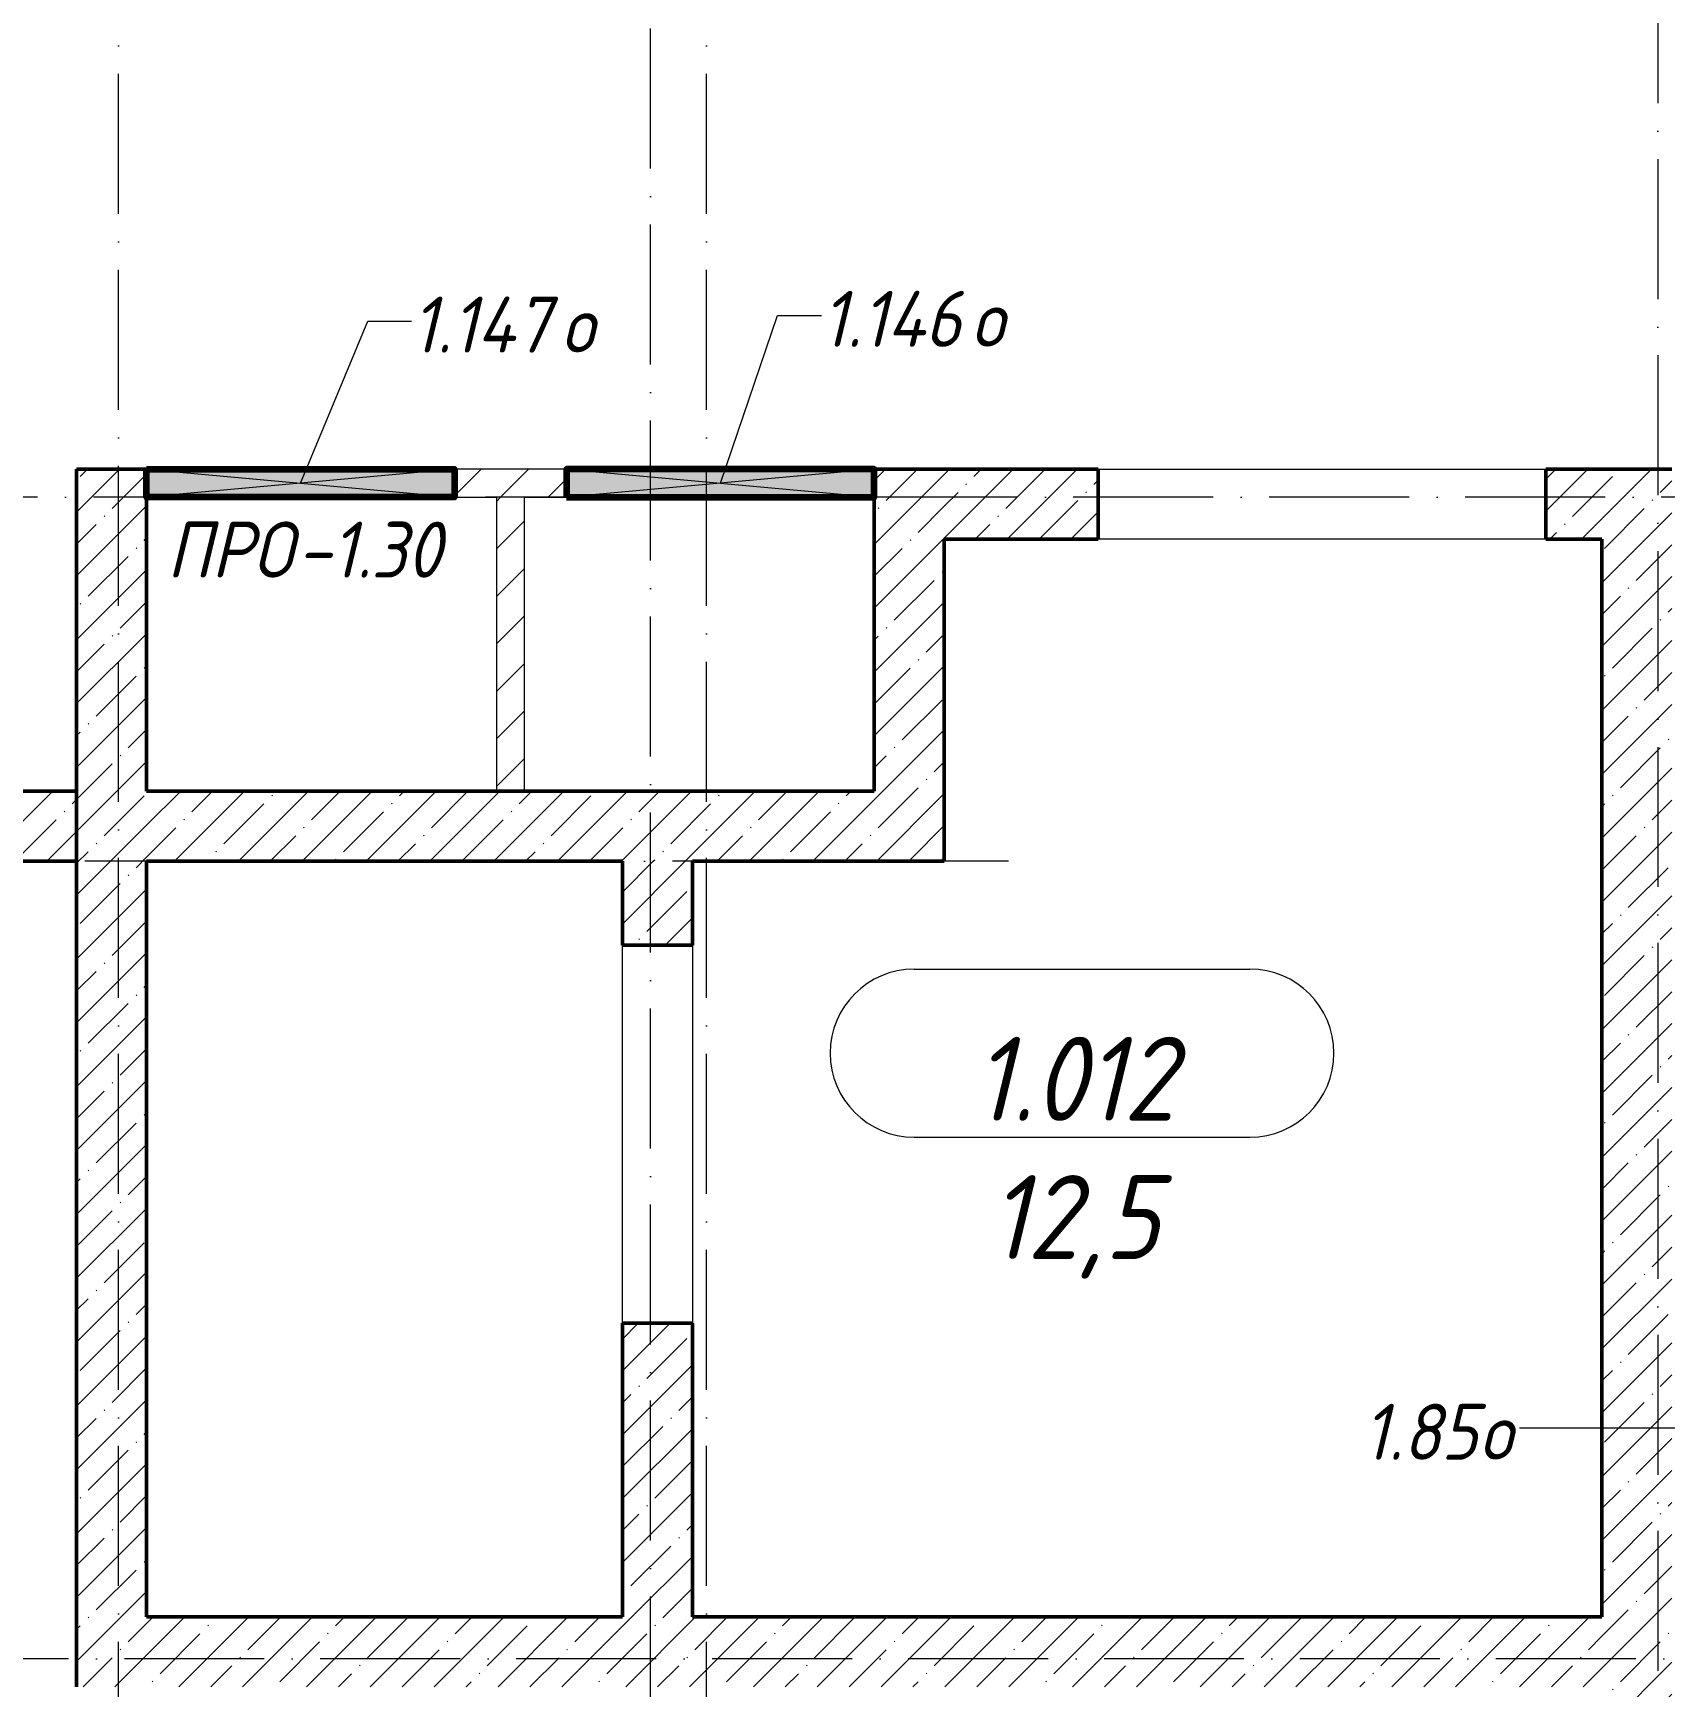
# Model space of a CAD drawing. Header units: millimetres. Extents: x -356862 to 418287, y 0 to 839748.
# Drawn here: x -169071 to -163240, y 517847 to 523755 of the extents above; entities that cross this region are included whole.
import ezdxf

# ---------------------------------------------------------------- set-up
doc = ezdxf.new("R2010")
doc.units = ezdxf.units.MM
doc.linetypes.add('50_200_ШТРИХ_1Т_ш5_п1_п1_', pattern=[700, 500, -100, 0, -100])
for name, color, linetype, lineweight in [('9.7) Заделка 956 шт', 6, 'Continuous', 158), ('A-DETL-GENF-OTLN', 7, 'Continuous', 9), ('A-FLOR-____-OTLN', 7, 'Continuous', 9), ('A-GENM-____-IDEN', 7, 'Continuous', 9), ('A-GLAZ-____-IDEN', 7, 'Continuous', 9), ('A-GLAZ-____-OTLN', 7, 'Continuous', 9), ('A-WALL-____-MCUT-2', 7, 'Continuous', 50), ('A-WALL-____-OTLN', 7, 'Continuous', 9), ('A-WALL-____-PATT-1', 7, 'Continuous', 9), ('A-WALL-FNSH-MCUT-1', 7, 'Continuous', 9), ('S-GRID-____-OTLN-1', 7, '50_200_ШТРИХ_1Т_ш5_п1_п1_', 9)]:
    doc.layers.add(name, color=color, linetype=linetype, lineweight=lineweight)
doc.layers.add('A-AREA-IDEN-1', color=7, linetype='Continuous', lineweight=9, true_color=0x000000)
doc.styles.add('ISOCPEUR_I', font='isocpeui.ttf', dxfattribs={"width": 0.9, "height": 2.5})
doc.styles.add('ISOCPEUR_I_11', font='isocpeui.ttf', dxfattribs={"width": 0.9, "height": 200})
pattern_1 = [(45, (-176515.07, 459015.94), (-114.04925, 114.04925), []), (45, (-176401.02, 459015.94), (-114.04925, 114.04925), [201.612, -40.322, 3.353, -36.97])]
pattern_2 = [(45, (-176515.07, 459015.94), (-84.85281, 84.85281), [])]

# ---------------------------------------------------------------- blocks, each defined once
blk = doc.blocks.new('AR_Отверстие прямоугольное _в стене__БезПР - AR_Отверстие прямоугольное _в стене__БезПР-36429225-АР1_План отверстий 1 этажа в осях 1-64_Ю-ЯЯ')
at = {"layer": 'A-GLAZ-____-OTLN'}
blk.add_hatch(color=256, dxfattribs=at).paths.add_polyline_path([(550, -50), (550, 50), (-550, 50), (-550, -50)], flags=0)
at = {"layer": 'A-DETL-GENF-OTLN'}
for p, q in [((-550, -50), (-550, 50)), ((-550, 50), (550, 50)), ((550, 50), (-550, -50)), ((-550, 50), (550, -50)), ((550, 50), (-550, 50)), ((-550, 50), (-550, -50)), ((550, 50), (550, -50)), ((550, -50), (550, 50)), ((550, -50), (-550, -50)), ((-550, -50), (550, -50))]:
    blk.add_line(p, q, dxfattribs=at)
at = {"layer": 'A-GLAZ-____-OTLN'}
blk.add_line((550, 50), (-550, 50), dxfattribs=at)
blk = doc.blocks.new('AR_Отверстие прямоугольное _в стене_ - AR_Отверстие прямоугольное _в стене__ОВ-36803969-АР1_План отверстий 1 этажа в осях 1-64_Ю-ЯЯ')
at = {"layer": 'A-GLAZ-____-OTLN'}
blk.add_hatch(color=256, dxfattribs=at).paths.add_polyline_path([(550, -50), (550, 50), (-550, 50), (-550, -50)], flags=0)
at = {"layer": 'A-DETL-GENF-OTLN'}
for p, q in [((-550, -50), (-550, 50)), ((-550, 50), (550, 50)), ((550, 50), (-550, -50)), ((-550, 50), (550, -50)), ((550, 50), (-550, 50)), ((-550, 50), (-550, -50)), ((550, 50), (550, -50)), ((550, -50), (550, 50)), ((550, -50), (-550, -50)), ((-550, -50), (550, -50))]:
    blk.add_line(p, q, dxfattribs=at)
blk = doc.blocks.new('AAR_СКБ_Марка_помещения_1_5 ммп - Номер _ Площадь-27962135-АИ_План этажа_Стены_1')
at = {"layer": 'A-AREA-IDEN-1'}
for p, q in [((-2.987, 3), (3.013, 3)), ((-2.987, 0), (3.013, 0))]:
    blk.add_line(p, q, dxfattribs=at)
for centre, start, end in [((-2.987, 1.5), 90, 270), ((3.013, 1.5), 270, 90)]:
    blk.add_arc(centre, 1.5, start, end, dxfattribs=at)

msp = doc.modelspace()

# ---------------------------------------------------------------- hatches: boundary and pattern name
at = {"layer": 'A-WALL-____-PATT-1'}
h = msp.add_hatch(dxfattribs=at)
h.set_pattern_fill('FP_13', color=256, style=0, pattern_type=2)
h.set_pattern_definition(pattern_1)
h.paths.add_polyline_path([(-168665.0675, 517846.983), (-168665.0675, 522196.983), (-168915.0675, 522196.983), (-168915.0675, 517846.983)], flags=0)
h = msp.add_hatch(dxfattribs=at)
h.set_pattern_fill('FP_4', color=256, style=0, pattern_type=2)
h.set_pattern_definition(pattern_2)
h.paths.add_polyline_path([(-167165.0675, 522096.983), (-167165.0675, 522196.983), (-167565.0675, 522196.983), (-167565.0675, 522096.983), (-167315.0675, 522096.983)], flags=0)
h = msp.add_hatch(dxfattribs=at)
h.set_pattern_fill('FP_13', color=256, style=0, pattern_type=2)
h.set_pattern_definition(pattern_1)
h.paths.add_polyline_path([(-166065.0675, 521046.983), (-165815.0675, 521046.983), (-165815.0675, 522196.983), (-166065.0675, 522196.983), (-166065.0675, 522096.983)], flags=0)
h = msp.add_hatch(dxfattribs=at)
h.set_pattern_fill('FP_13', color=256, style=0, pattern_type=2)
h.set_pattern_definition(pattern_1)
h.paths.add_polyline_path([(-163465.0675, 521946.983), (-163465.0675, 522196.983), (-163665.0675, 522196.983), (-163665.0675, 521946.983)], flags=0)
h.paths.add_polyline_path([(-165265.0675, 521946.983), (-165265.0675, 522196.983), (-165815.0675, 522196.983), (-165815.0675, 521946.983)], flags=0)
h = msp.add_hatch(dxfattribs=at)
h.set_pattern_fill('FP_13', color=256, style=0, pattern_type=2)
h.set_pattern_definition(pattern_1)
h.paths.add_polyline_path([(-163465.0675, 514696.983), (-163215.0675, 514696.983), (-163215.0675, 522196.983), (-163465.0675, 522196.983), (-163465.0675, 516239.7989)], flags=0)
h = msp.add_hatch(dxfattribs=at)
h.set_pattern_fill('FP_4', color=256, style=0, pattern_type=2)
h.set_pattern_definition(pattern_2)
h.paths.add_polyline_path([(-167315.0675, 521046.983), (-167315.0675, 522096.983), (-167415.0675, 522096.983), (-167415.0675, 521046.983)], flags=0)
h = msp.add_hatch(dxfattribs=at)
h.set_pattern_fill('FP_13', color=256, style=0, pattern_type=2)
h.set_pattern_definition(pattern_1)
h.paths.add_polyline_path([(-168915.0675, 520796.983), (-168915.0675, 521046.983), (-169115.0675, 521046.983), (-169115.0675, 520796.983)], flags=0)
h.paths.add_polyline_path([(-170965.0675, 520796.983), (-170715.0675, 520796.983), (-170715.0675, 521046.983), (-170965.0675, 521046.983)], flags=0)
h = msp.add_hatch(dxfattribs=at)
h.set_pattern_fill('FP_13', color=256, style=0, pattern_type=2)
h.set_pattern_definition(pattern_1)
h.paths.add_polyline_path([(-166715.0675, 520796.983), (-165815.0675, 520796.983), (-165815.0675, 521046.983), (-168665.0675, 521046.983), (-168665.0675, 520796.983), (-166965.0675, 520796.983)], flags=0)
h = msp.add_hatch(dxfattribs=at)
h.set_pattern_fill('FP_13', color=256, style=0, pattern_type=2)
h.set_pattern_definition(pattern_1)
h.paths.add_polyline_path([(-166715.0675, 518096.983), (-166715.0675, 519146.6355), (-166965.0675, 519146.6355), (-166965.0675, 518096.983)], flags=0)
h.paths.add_polyline_path([(-166965.0675, 520496.6355), (-166715.0675, 520496.6355), (-166715.0675, 520796.983), (-166965.0675, 520796.983)], flags=0)
h = msp.add_hatch(dxfattribs=at)
h.set_pattern_fill('FP_13', color=256, style=0, pattern_type=2)
h.set_pattern_definition(pattern_1)
h.paths.add_polyline_path([(-164157.9715, 517846.983), (-163465.0675, 517846.983), (-163465.0675, 518096.983), (-168665.0675, 518096.983), (-168665.0675, 517846.983), (-165925.4722, 517846.983)], flags=0)

# ---------------------------------------------------------------- linework, layer by layer
at = {"layer": '9.7) Заделка 956 шт'}
for points in [[(-168665.0675, 522196.983), (-167565.0675, 522196.983), (-167565.0675, 522096.983), (-168665.0675, 522096.983)], [(-167165.0675, 522096.983), (-166065.0675, 522096.983), (-166065.0675, 522196.983), (-167165.0675, 522196.983)]]:
    msp.add_lwpolyline(points, close=True, dxfattribs=at)
at = {"layer": 'A-FLOR-____-OTLN'}
msp.add_line((-166965.0675, 518097.3304), (-168665.0675, 518097.3304), dxfattribs=at)
at = {"layer": 'A-GLAZ-____-IDEN'}
for p, q in [((-168115.0675, 522146.983), (-167874.7474, 522726.1205)), ((-167874.7474, 522726.1205), (-167719.053, 522726.1205)), ((-166615.0675, 522146.983), (-166411.0782, 522746.6958)), ((-166411.0782, 522746.6958), (-166254.0959, 522746.6958)), ((-163037.4395, 518770.8426), (-163759.9747, 518770.8426))]:
    msp.add_line(p, q, dxfattribs=at)
at = {"layer": 'A-WALL-____-MCUT-2'}
for p, q in [((-168665.0675, 522196.983), (-168915.0675, 522196.983)), ((-168915.0675, 522196.983), (-168915.0675, 517846.983)), ((-165265.0675, 522196.983), (-166065.0675, 522196.983)), ((-165265.0675, 521946.983), (-165265.0675, 522196.983)), ((-163665.0675, 522196.983), (-163665.0675, 521946.983)), ((-163215.0675, 522196.983), (-163665.0675, 522196.983)), ((-168665.0675, 521046.983), (-168665.0675, 522096.983)), ((-166065.0675, 522096.983), (-166065.0675, 521046.983)), ((-165815.0675, 520796.983), (-165815.0675, 521946.983)), ((-165815.0675, 521946.983), (-165265.0675, 521946.983)), ((-163665.0675, 521946.983), (-163465.0675, 521946.983)), ((-163465.0675, 521946.983), (-163465.0675, 518096.983)), ((-168915.0675, 521046.983), (-169115.0675, 521046.983)), ((-166065.0675, 521046.983), (-168665.0675, 521046.983)), ((-169115.0675, 520796.983), (-168915.0675, 520796.983)), ((-168665.0675, 518096.983), (-168665.0675, 520796.983)), ((-168665.0675, 520796.983), (-166965.0675, 520796.983)), ((-166965.0675, 520796.983), (-166965.0675, 520496.6355)), ((-166715.0675, 520496.6355), (-166715.0675, 520796.983)), ((-166715.0675, 520796.983), (-165815.0675, 520796.983)), ((-166965.0675, 520496.6355), (-166715.0675, 520496.6355)), ((-166715.0675, 519146.6355), (-166965.0675, 519146.6355)), ((-166965.0675, 519146.6355), (-166965.0675, 518096.983)), ((-166715.0675, 518096.983), (-166715.0675, 519146.6355)), ((-166965.0675, 518096.983), (-168665.0675, 518096.983)), ((-163465.0675, 518096.983), (-166715.0675, 518096.983))]:
    msp.add_line(p, q, dxfattribs=at)
at = {"layer": 'A-WALL-____-OTLN'}
for p, q in [((-165265.0675, 522196.983), (-163665.0675, 522196.983)), ((-163665.0675, 521946.983), (-165265.0675, 521946.983)), ((-166965.0675, 519146.6355), (-166965.0675, 520496.6355)), ((-166715.0675, 520496.6355), (-166715.0675, 519146.6355))]:
    msp.add_line(p, q, dxfattribs=at)
at = {"layer": 'A-WALL-FNSH-MCUT-1'}
for p, q in [((-167165.0675, 522196.983), (-167565.0675, 522196.983)), ((-167565.0675, 522096.983), (-167415.0675, 522096.983)), ((-167415.0675, 522096.983), (-167415.0675, 521046.983)), ((-167315.0675, 522096.983), (-167165.0675, 522096.983)), ((-167315.0675, 521046.983), (-167315.0675, 522096.983))]:
    msp.add_line(p, q, dxfattribs=at)
at = {"layer": 'S-GRID-____-OTLN-1'}
for p, q in [((-168765.0675, 511907.5288), (-168765.0675, 549908.7924)), ((-166865.0675, 512069.3707), (-166865.0675, 549908.7924)), ((-163265.0675, 549908.7924), (-163265.0675, 511907.5288)), ((-166665.0675, 511907.5288), (-166665.0675, 549657.2561)), ((-72440.6609, 522096.983), (-181183.8377, 522096.983)), ((-165585.6869, 520796.983), (-181183.8377, 520796.983)), ((-101035.027, 517946.983), (-181183.8377, 517946.983))]:
    msp.add_line(p, q, dxfattribs=at)

# ---------------------------------------------------------------- block references
at = {"layer": 'A-AREA-IDEN-1', "xscale": 199.9999999999999, "yscale": 199.9999999999999, "zscale": 199.9999999999999}
msp.add_blockref('AAR_СКБ_Марка_помещения_1_5 ммп - Номер _ Площадь-27962135-АИ_План этажа_Стены_1', (-165325.2347, 519811.0886), dxfattribs=at)
at = {"layer": 'A-GLAZ-____-OTLN'}
for name, p in [('AR_Отверстие прямоугольное _в стене_ - AR_Отверстие прямоугольное _в стене__ОВ-36803969-АР1_План отверстий 1 этажа в осях 1-64_Ю-ЯЯ', (-168115.0675, 522146.983)), ('AR_Отверстие прямоугольное _в стене__БезПР - AR_Отверстие прямоугольное _в стене__БезПР-36429225-АР1_План отверстий 1 этажа в осях 1-64_Ю-ЯЯ', (-166615.0675, 522146.983))]:
    msp.add_blockref(name, p, dxfattribs=at)

# ---------------------------------------------------------------- texts
at = {"layer": 'A-AREA-IDEN-1', "char_height": 300, "attachment_point": 8, "line_spacing_factor": 1.139951, "style": 'ISOCPEUR_I'}
for s, insert, width in [('\\pxqc,t8.46667,16.93333,25.4,33.86667,42.33333,50.8,59.26667,67.73333,76.2,84.66667,93.13333,101.6,110.06667,118.53333,127,135.46667,143.93333,152.4,160.86667,169.33333,177.8,186.26667,194.73333,203.2,211.66667,220.13333,228.6,237.06667,245.53333,254,262.46667,270.93333;{1.012}', (-165350.6638, 519869.4184), 846), ('\\pxqc,t8.46667,16.93333,25.4,33.86667,42.33333,50.8,59.26667,67.73333,76.2,84.66667,93.13333,101.6,110.06667,118.53333,127,135.46667,143.93333,152.4,160.86667,169.33333,177.8,186.26667,194.73333,203.2,211.66667,220.13333,228.6,237.06667,245.53333,254,262.46667,270.93333;{12,5}', (-165350.6638, 519305.4705), 702)]:
    msp.add_mtext(s, dxfattribs=dict(at, insert=insert, width=width))
at = {"layer": 'A-GENM-____-IDEN', "char_height": 200, "attachment_point": 1, "style": 'ISOCPEUR_I_11'}
for s, insert, width in [('ПРО', (-168592.8184, 522009.8035), 562.784625), ('-1.30', (-168128.4747, 522009.8035), 663.79725)]:
    msp.add_mtext(s, dxfattribs=dict(at, insert=insert, width=width))
at = {"layer": 'A-GLAZ-____-IDEN', "char_height": 200, "attachment_point": 1, "style": 'ISOCPEUR_I_11'}
for s, insert, width in [('1.146', (-166254.0959, 522834.3104), 649.366875), ('1.147', (-167719.053, 522813.735), 649.366875), ('\\fISOCPEUR|b0|i1|c204|p34|;\\W.9;о', (-165718.3147, 522834.3104), 158.734125), ('\\fISOCPEUR|b0|i1|c204|p34|;\\W.9;о', (-167183.2717, 522813.735), 158.734125), ('1.85', (-164319.4263, 518858.4572), 505.063125), ('\\fISOCPEUR|b0|i1|c204|p34|;\\W.9;о', (-163902.7076, 518858.4572), 158.734125)]:
    msp.add_mtext(s, dxfattribs=dict(at, insert=insert, width=width))

doc.saveas('drawing.dxf')
